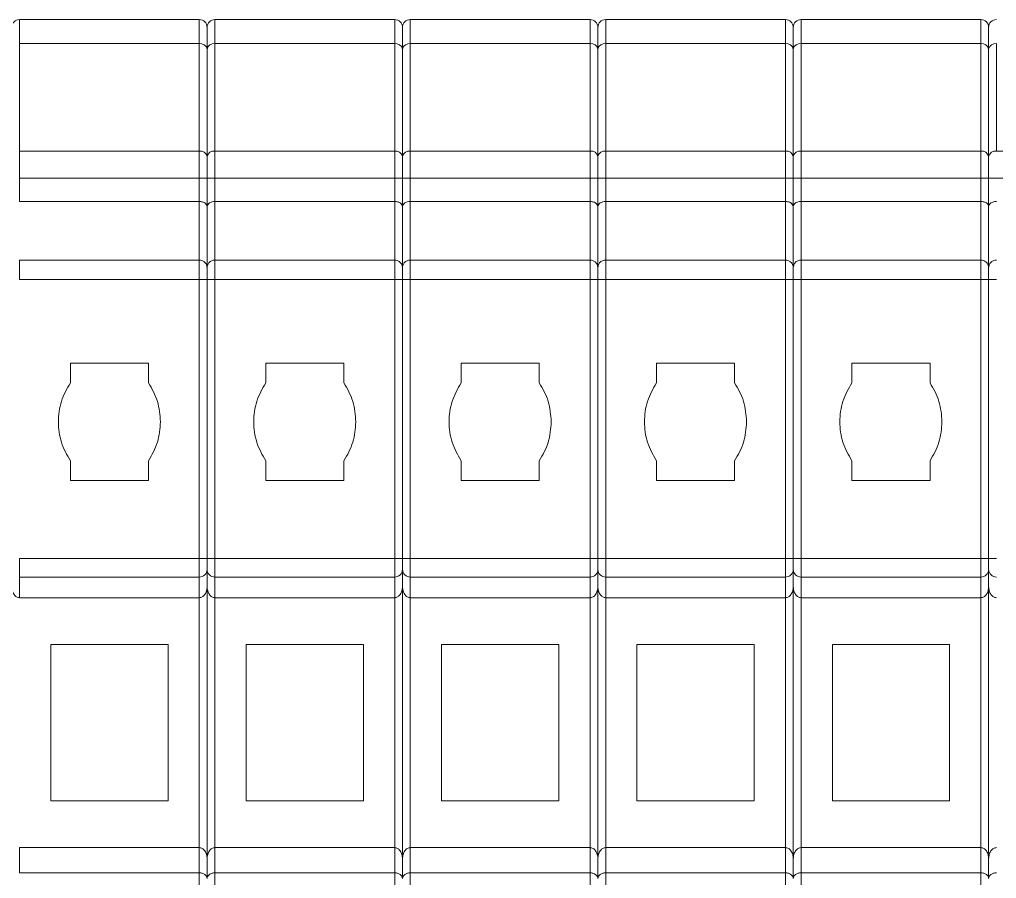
# Model space of a CAD drawing. Header units: millimetres. Extents: x 481 to 936, y 72 to 729.
# Drawn here: x 643.4 to 668.4, y 146.76 to 168.76 of the extents above; entities that cross this region are included whole.
import ezdxf

# ---------------------------------------------------------------- set-up
doc = ezdxf.new("R2010")
doc.units = ezdxf.units.MM

msp = doc.modelspace()

# ---------------------------------------------------------------- linework, layer by layer
at = {"color": 7, "linetype": 'Continuous', "lineweight": 15}
for p, q in [((643.399, 168.142), (643.399, 168.759)), ((643.399, 168.759), (647.999, 168.759)), ((647.999, 168.759), (647.999, 168.142)), ((648.399, 168.142), (648.399, 168.759)), ((648.399, 168.759), (652.999, 168.759)), ((652.999, 168.759), (652.999, 168.142)), ((653.399, 168.142), (653.399, 168.759)), ((653.399, 168.759), (657.999, 168.759)), ((657.999, 168.759), (657.999, 168.142)), ((658.399, 168.142), (658.399, 168.759)), ((658.399, 168.759), (662.999, 168.759)), ((662.999, 168.759), (662.999, 168.142)), ((663.399, 168.142), (663.399, 168.759)), ((663.399, 168.759), (667.999, 168.759)), ((667.999, 168.759), (667.999, 168.142)), ((643.399, 168.142), (643.399, 165.39)), ((647.999, 168.142), (643.399, 168.142)), ((647.999, 165.39), (647.999, 168.142)), ((648.199, 165.252), (648.199, 168.003)), ((648.399, 168.142), (648.399, 165.39)), ((652.999, 168.142), (648.399, 168.142)), ((652.999, 165.39), (652.999, 168.142)), ((653.199, 168.003), (653.199, 165.252)), ((653.399, 168.142), (653.399, 165.39)), ((657.999, 168.142), (653.399, 168.142)), ((657.999, 165.39), (657.999, 168.142)), ((658.199, 165.252), (658.199, 168.003)), ((658.399, 168.142), (658.399, 165.39)), ((662.999, 168.142), (658.399, 168.142)), ((662.999, 165.39), (662.999, 168.142)), ((663.199, 165.252), (663.199, 168.003)), ((663.399, 168.142), (663.399, 165.39)), ((667.999, 168.142), (663.399, 168.142)), ((667.999, 165.39), (667.999, 168.142)), ((668.199, 168.003), (668.199, 165.252)), ((668.399, 168.142), (668.399, 165.39)), ((643.399, 164.699), (643.399, 165.39)), ((643.399, 165.39), (647.999, 165.39)), ((647.999, 165.39), (647.999, 164.699)), ((648.399, 164.699), (648.399, 165.39)), ((648.399, 165.39), (652.999, 165.39)), ((652.999, 165.39), (652.999, 164.699)), ((653.399, 164.699), (653.399, 165.39)), ((653.399, 165.39), (657.999, 165.39)), ((657.999, 165.39), (657.999, 164.699)), ((658.399, 164.699), (658.399, 165.39)), ((658.399, 165.39), (662.999, 165.39)), ((662.999, 165.39), (662.999, 164.699)), ((663.399, 164.699), (663.399, 165.39)), ((663.399, 165.39), (667.999, 165.39)), ((667.999, 165.39), (667.999, 164.699)), ((668.399, 165.39), (672.999, 165.39)), ((643.399, 164.699), (643.399, 164.1)), ((647.999, 164.699), (643.399, 164.699)), ((647.999, 164.1), (647.999, 164.699)), ((647.999, 164.699), (648.199, 164.699)), ((648.199, 164.699), (648.399, 164.699)), ((648.199, 164.699), (648.199, 163.967)), ((648.399, 164.699), (648.399, 164.1)), ((652.999, 164.699), (648.399, 164.699)), ((652.999, 164.1), (652.999, 164.699)), ((652.999, 164.699), (653.199, 164.699)), ((653.199, 164.699), (653.199, 163.967)), ((653.199, 164.699), (653.399, 164.699)), ((653.399, 164.699), (653.399, 164.1)), ((657.999, 164.699), (653.399, 164.699)), ((657.999, 164.1), (657.999, 164.699)), ((657.999, 164.699), (658.199, 164.699)), ((658.199, 164.699), (658.399, 164.699)), ((658.199, 164.699), (658.199, 163.967)), ((658.399, 164.699), (658.399, 164.1)), ((662.999, 164.699), (658.399, 164.699)), ((662.999, 164.1), (662.999, 164.699)), ((662.999, 164.699), (663.199, 164.699)), ((663.199, 164.699), (663.399, 164.699)), ((663.199, 164.699), (663.199, 163.967)), ((663.399, 164.699), (663.399, 164.1)), ((667.999, 164.699), (663.399, 164.699)), ((667.999, 164.1), (667.999, 164.699)), ((667.999, 164.699), (668.199, 164.699)), ((668.199, 164.699), (668.199, 163.967)), ((668.199, 164.699), (668.399, 164.699)), ((672.999, 164.699), (668.399, 164.699)), ((643.399, 164.1), (647.999, 164.1)), ((648.399, 164.1), (652.999, 164.1)), ((653.399, 164.1), (657.999, 164.1)), ((658.399, 164.1), (662.999, 164.1)), ((663.399, 164.1), (667.999, 164.1)), ((648.199, 163.967), (648.199, 162.4)), ((648.199, 163.967), (648.199, 162.575)), ((653.199, 163.967), (653.199, 162.575)), ((653.199, 163.967), (653.199, 162.4)), ((658.199, 163.967), (658.199, 162.4)), ((658.199, 163.967), (658.199, 162.575)), ((663.199, 163.967), (663.199, 162.4)), ((663.199, 163.967), (663.199, 162.575)), ((668.199, 163.967), (668.199, 162.575)), ((668.199, 163.967), (668.199, 162.4)), ((647.999, 162.6), (643.399, 162.6)), ((643.399, 162.1), (643.399, 162.6)), ((647.999, 162.6), (647.999, 162.1)), ((652.999, 162.6), (648.399, 162.6)), ((648.399, 162.1), (648.399, 162.6)), ((652.999, 162.6), (652.999, 162.1)), ((657.999, 162.6), (653.399, 162.6)), ((653.399, 162.1), (653.399, 162.6)), ((657.999, 162.6), (657.999, 162.1)), ((662.999, 162.6), (658.399, 162.6)), ((658.399, 162.1), (658.399, 162.6)), ((662.999, 162.6), (662.999, 162.1)), ((667.999, 162.6), (663.399, 162.6)), ((663.399, 162.1), (663.399, 162.6)), ((667.999, 162.6), (667.999, 162.1)), ((647.999, 162.1), (643.399, 162.1)), ((647.999, 154.958), (647.999, 162.1)), ((647.999, 162.1), (648.199, 162.1)), ((648.199, 162.1), (648.399, 162.1)), ((648.199, 162.1), (648.199, 154.958)), ((648.399, 162.1), (648.399, 154.958)), ((652.999, 162.1), (648.399, 162.1)), ((652.999, 154.958), (652.999, 162.1)), ((652.999, 162.1), (653.199, 162.1)), ((653.199, 162.1), (653.199, 154.958)), ((653.199, 162.1), (653.399, 162.1)), ((653.399, 162.1), (653.399, 154.958)), ((657.999, 162.1), (653.399, 162.1)), ((657.999, 154.958), (657.999, 162.1)), ((657.999, 162.1), (658.199, 162.1)), ((658.199, 162.1), (658.399, 162.1)), ((658.199, 162.1), (658.199, 154.958)), ((658.399, 162.1), (658.399, 154.958)), ((662.999, 162.1), (658.399, 162.1)), ((662.999, 154.958), (662.999, 162.1)), ((662.999, 162.1), (663.199, 162.1)), ((663.199, 162.1), (663.399, 162.1)), ((663.199, 162.1), (663.199, 154.958)), ((663.399, 162.1), (663.399, 154.958)), ((667.999, 162.1), (663.399, 162.1)), ((667.999, 154.958), (667.999, 162.1)), ((667.999, 162.1), (668.199, 162.1)), ((668.199, 162.1), (668.199, 154.958)), ((668.199, 162.1), (668.399, 162.1)), ((644.699, 159.958), (646.699, 159.958)), ((644.699, 159.958), (644.699, 159.458)), ((646.699, 159.958), (646.699, 159.458)), ((649.699, 159.958), (651.699, 159.958)), ((649.699, 159.958), (649.699, 159.458)), ((651.699, 159.958), (651.699, 159.458)), ((654.699, 159.958), (656.699, 159.958)), ((654.699, 159.958), (654.699, 159.458)), ((656.699, 159.958), (656.699, 159.458)), ((659.699, 159.958), (661.699, 159.958)), ((659.699, 159.958), (659.699, 159.458)), ((661.699, 159.958), (661.699, 159.458)), ((664.699, 159.958), (666.699, 159.958)), ((664.699, 159.958), (664.699, 159.458)), ((666.699, 159.958), (666.699, 159.458)), ((644.699, 157.458), (644.699, 156.958)), ((646.699, 157.458), (646.699, 156.958)), ((649.699, 157.458), (649.699, 156.958)), ((651.699, 157.458), (651.699, 156.958)), ((654.699, 157.458), (654.699, 156.958)), ((656.699, 157.458), (656.699, 156.958)), ((659.699, 157.458), (659.699, 156.958)), ((661.699, 157.458), (661.699, 156.958)), ((664.699, 157.458), (664.699, 156.958)), ((666.699, 157.458), (666.699, 156.958)), ((646.699, 156.958), (644.699, 156.958)), ((651.699, 156.958), (649.699, 156.958)), ((656.699, 156.958), (654.699, 156.958)), ((661.699, 156.958), (659.699, 156.958)), ((666.699, 156.958), (664.699, 156.958)), ((643.399, 154.958), (647.999, 154.958)), ((643.399, 154.484), (643.399, 154.958)), ((647.999, 154.958), (647.999, 154.484)), ((648.199, 154.958), (647.999, 154.958)), ((648.399, 154.958), (648.199, 154.958)), ((648.399, 154.958), (652.999, 154.958)), ((648.399, 154.484), (648.399, 154.958)), ((652.999, 154.958), (652.999, 154.484)), ((653.199, 154.958), (652.999, 154.958)), ((653.399, 154.958), (653.199, 154.958)), ((653.399, 154.958), (657.999, 154.958)), ((653.399, 154.484), (653.399, 154.958)), ((657.999, 154.958), (657.999, 154.484)), ((658.199, 154.958), (657.999, 154.958)), ((658.399, 154.958), (658.199, 154.958)), ((658.399, 154.958), (662.999, 154.958)), ((658.399, 154.484), (658.399, 154.958)), ((662.999, 154.958), (662.999, 154.484)), ((663.199, 154.958), (662.999, 154.958)), ((663.399, 154.958), (663.199, 154.958)), ((663.399, 154.958), (667.999, 154.958)), ((663.399, 154.484), (663.399, 154.958)), ((667.999, 154.958), (667.999, 154.484)), ((668.199, 154.958), (667.999, 154.958)), ((668.399, 154.958), (668.199, 154.958)), ((648.199, 154.674), (648.199, 154.233)), ((653.199, 154.674), (653.199, 154.233)), ((658.199, 154.674), (658.199, 154.233)), ((663.199, 154.674), (663.199, 154.233)), ((668.199, 154.674), (668.199, 154.233)), ((647.999, 154.484), (643.399, 154.484)), ((643.399, 153.954), (643.399, 154.484)), ((647.999, 154.484), (647.999, 153.954)), ((652.999, 154.484), (648.399, 154.484)), ((648.399, 153.954), (648.399, 154.484)), ((652.999, 154.484), (652.999, 153.954)), ((657.999, 154.484), (653.399, 154.484)), ((653.399, 153.954), (653.399, 154.484)), ((657.999, 154.484), (657.999, 153.954)), ((662.999, 154.484), (658.399, 154.484)), ((658.399, 153.954), (658.399, 154.484)), ((662.999, 154.484), (662.999, 153.954)), ((667.999, 154.484), (663.399, 154.484)), ((663.399, 153.954), (663.399, 154.484)), ((667.999, 154.484), (667.999, 153.954)), ((648.199, 154.233), (648.199, 147.054)), ((653.199, 154.233), (653.199, 147.054)), ((658.199, 154.233), (658.199, 147.054)), ((663.199, 154.233), (663.199, 147.054)), ((668.199, 154.233), (668.199, 147.054)), ((643.399, 153.954), (647.999, 153.954)), ((648.399, 153.954), (652.999, 153.954)), ((653.399, 153.954), (657.999, 153.954)), ((658.399, 153.954), (662.999, 153.954)), ((663.399, 153.954), (667.999, 153.954)), ((644.199, 148.754), (644.199, 152.754)), ((644.199, 152.754), (647.199, 152.754)), ((647.199, 152.754), (647.199, 148.754)), ((649.199, 148.754), (649.199, 152.754)), ((649.199, 152.754), (652.199, 152.754)), ((652.199, 152.754), (652.199, 148.754)), ((654.199, 148.754), (654.199, 152.754)), ((654.199, 152.754), (657.199, 152.754)), ((657.199, 152.754), (657.199, 148.754)), ((659.199, 148.754), (659.199, 152.754)), ((659.199, 152.754), (662.199, 152.754)), ((662.199, 152.754), (662.199, 148.754)), ((664.199, 148.754), (664.199, 152.754)), ((664.199, 152.754), (667.199, 152.754)), ((667.199, 152.754), (667.199, 148.754)), ((647.199, 148.754), (644.199, 148.754)), ((652.199, 148.754), (649.199, 148.754)), ((657.199, 148.754), (654.199, 148.754)), ((662.199, 148.754), (659.199, 148.754)), ((667.199, 148.754), (664.199, 148.754)), ((643.399, 147.554), (643.399, 146.907)), ((647.999, 147.554), (643.399, 147.554)), ((647.999, 146.907), (647.999, 147.554)), ((648.399, 147.554), (648.399, 146.907)), ((652.999, 147.554), (648.399, 147.554)), ((652.999, 146.907), (652.999, 147.554)), ((653.399, 147.554), (653.399, 146.907)), ((657.999, 147.554), (653.399, 147.554)), ((657.999, 146.907), (657.999, 147.554)), ((658.399, 147.554), (658.399, 146.907)), ((662.999, 147.554), (658.399, 147.554)), ((662.999, 146.907), (662.999, 147.554)), ((663.399, 147.554), (663.399, 146.907)), ((667.999, 147.554), (663.399, 147.554)), ((667.999, 146.907), (667.999, 147.554)), ((648.199, 146.764), (648.199, 147.274)), ((648.199, 147.274), (648.199, 146.764)), ((653.199, 147.274), (653.199, 146.764)), ((653.199, 146.764), (653.199, 147.274)), ((658.199, 146.764), (658.199, 147.274)), ((658.199, 147.274), (658.199, 146.764)), ((663.199, 146.764), (663.199, 147.274)), ((663.199, 147.274), (663.199, 146.764)), ((668.199, 147.274), (668.199, 146.764)), ((668.199, 146.764), (668.199, 147.274)), ((647.999, 146.907), (643.399, 146.907)), ((647.999, 144.642), (647.999, 146.907)), ((648.399, 146.907), (648.399, 144.642)), ((652.999, 146.907), (648.399, 146.907)), ((652.999, 144.642), (652.999, 146.907)), ((653.399, 146.907), (653.399, 144.642)), ((657.999, 146.907), (653.399, 146.907)), ((657.999, 144.642), (657.999, 146.907)), ((658.399, 146.907), (658.399, 144.642)), ((662.999, 146.907), (658.399, 146.907)), ((662.999, 144.642), (662.999, 146.907)), ((663.399, 146.907), (663.399, 144.642)), ((667.999, 146.907), (663.399, 146.907)), ((667.999, 144.642), (667.999, 146.907))]:
    msp.add_line(p, q, dxfattribs=at)
at = {"color": 8, "linetype": 'Continuous', "lineweight": 15}
for p, q in [((647.999, 162.6), (647.999, 164.1)), ((648.399, 164.1), (648.399, 162.6)), ((652.999, 162.6), (652.999, 164.1)), ((653.399, 164.1), (653.399, 162.6)), ((657.999, 162.6), (657.999, 164.1)), ((658.399, 164.1), (658.399, 162.6)), ((662.999, 162.6), (662.999, 164.1)), ((663.399, 164.1), (663.399, 162.6)), ((667.999, 162.6), (667.999, 164.1)), ((647.999, 147.554), (647.999, 153.954)), ((648.399, 153.954), (648.399, 147.554)), ((652.999, 147.554), (652.999, 153.954)), ((653.399, 153.954), (653.399, 147.554)), ((657.999, 147.554), (657.999, 153.954)), ((658.399, 153.954), (658.399, 147.554)), ((662.999, 147.554), (662.999, 153.954)), ((663.399, 153.954), (663.399, 147.554)), ((667.999, 147.554), (667.999, 153.954))]:
    msp.add_line(p, q, dxfattribs=at)
at = {"color": 7, "linetype": 'Continuous', "lineweight": 15}
for centre, radius, start, end in [((643.399, 168.559), 0.2, 90, 180), ((647.999, 168.559), 0.2, 360, 90), ((648.399, 168.559), 0.2, 90, 180), ((652.999, 168.559), 0.2, 360, 90), ((653.399, 168.559), 0.2, 90, 180), ((657.999, 168.559), 0.2, 360, 90), ((658.399, 168.559), 0.2, 90, 180), ((662.999, 168.559), 0.2, 360, 90), ((663.399, 168.559), 0.2, 90, 180), ((667.999, 168.559), 0.2, 360, 90), ((668.399, 168.559), 0.2, 90, 180), ((648.025, 167.966), 0.178, 12.2565, 98.4379), ((648.373, 167.966), 0.178, 81.5621, 167.7435), ((653.025, 167.966), 0.178, 12.2565, 98.4379), ((653.373, 167.966), 0.178, 81.5621, 167.7435), ((658.025, 167.966), 0.178, 12.2565, 98.4379), ((658.373, 167.966), 0.178, 81.5621, 167.7435), ((663.025, 167.966), 0.178, 12.2565, 98.4379), ((663.373, 167.966), 0.178, 81.5621, 167.7435), ((668.025, 167.966), 0.178, 12.2565, 98.4379), ((668.373, 167.966), 0.178, 81.5621, 167.7435), ((648.025, 165.214), 0.178, 12.2565, 98.4379), ((648.373, 165.214), 0.178, 81.5621, 167.7435), ((653.025, 165.214), 0.178, 12.2565, 98.4379), ((653.373, 165.214), 0.178, 81.5621, 167.7435), ((658.025, 165.214), 0.178, 12.2565, 98.4379), ((658.373, 165.214), 0.178, 81.5621, 167.7435), ((663.025, 165.214), 0.178, 12.2565, 98.4379), ((663.373, 165.214), 0.178, 81.5621, 167.7435), ((668.025, 165.214), 0.178, 12.2565, 98.4379), ((668.373, 165.214), 0.178, 81.5621, 167.7435), ((648.004, 154.679), 0.195, 268.4642, 358.3771), ((648.394, 154.679), 0.195, 181.6229, 271.5358), ((653.004, 154.679), 0.195, 268.4642, 358.3771), ((653.394, 154.679), 0.195, 181.6229, 271.5358), ((658.004, 154.679), 0.195, 268.4642, 358.3771), ((658.394, 154.679), 0.195, 181.6229, 271.5358), ((663.004, 154.679), 0.195, 268.4642, 358.3771), ((663.394, 154.679), 0.195, 181.6229, 271.5358), ((668.004, 154.679), 0.195, 268.4642, 358.3771), ((668.394, 154.679), 0.195, 181.6229, 271.5358)]:
    msp.add_arc(centre, radius, start, end, dxfattribs=at)
for centre in [(648.399, 163.967), (653.399, 163.967), (658.399, 163.967), (663.399, 163.967), (668.399, 163.967)]:
    msp.add_ellipse(centre, major_axis=(0.2, 0), ratio=0.666667, start_param=1.570796, end_param=3.141593, dxfattribs=at)
for points, knots in [([(648.199, 168.559), (648.199, 168.552), (648.199, 168.538), (648.199, 168.424), (648.199, 168.251), (648.199, 168.085), (648.199, 168.003)], [0, 0, 0, 0, 0.247435, 0.5, 0.752565, 1, 1, 1, 1]), ([(648.199, 168.559), (648.199, 168.552), (648.199, 168.538), (648.199, 168.424), (648.199, 168.251), (648.199, 168.085), (648.199, 168.003)], [0, 0, 0, 0, 0.247435, 0.5, 0.752565, 1, 1, 1, 1]), ([(653.199, 168.559), (653.199, 168.552), (653.199, 168.538), (653.199, 168.424), (653.199, 168.251), (653.199, 168.085), (653.199, 168.003)], [0, 0, 0, 0, 0.247435, 0.5, 0.752565, 1, 1, 1, 1]), ([(653.199, 168.559), (653.199, 168.552), (653.199, 168.538), (653.199, 168.424), (653.199, 168.251), (653.199, 168.085), (653.199, 168.003)], [0, 0, 0, 0, 0.247435, 0.5, 0.752565, 1, 1, 1, 1]), ([(658.199, 168.559), (658.199, 168.552), (658.199, 168.538), (658.199, 168.424), (658.199, 168.251), (658.199, 168.085), (658.199, 168.003)], [0, 0, 0, 0, 0.247435, 0.5, 0.752565, 1, 1, 1, 1]), ([(658.199, 168.559), (658.199, 168.552), (658.199, 168.538), (658.199, 168.424), (658.199, 168.251), (658.199, 168.085), (658.199, 168.003)], [0, 0, 0, 0, 0.247435, 0.5, 0.752565, 1, 1, 1, 1]), ([(663.199, 168.559), (663.199, 168.552), (663.199, 168.538), (663.199, 168.424), (663.199, 168.251), (663.199, 168.085), (663.199, 168.003)], [0, 0, 0, 0, 0.247435, 0.5, 0.752565, 1, 1, 1, 1]), ([(663.199, 168.559), (663.199, 168.552), (663.199, 168.538), (663.199, 168.424), (663.199, 168.251), (663.199, 168.085), (663.199, 168.003)], [0, 0, 0, 0, 0.247435, 0.5, 0.752565, 1, 1, 1, 1]), ([(668.199, 168.559), (668.199, 168.552), (668.199, 168.538), (668.199, 168.424), (668.199, 168.251), (668.199, 168.085), (668.199, 168.003)], [0, 0, 0, 0, 0.247435, 0.5, 0.752565, 1, 1, 1, 1]), ([(668.199, 168.559), (668.199, 168.552), (668.199, 168.538), (668.199, 168.424), (668.199, 168.251), (668.199, 168.085), (668.199, 168.003)], [0, 0, 0, 0, 0.247435, 0.5, 0.752565, 1, 1, 1, 1]), ([(648.199, 163.967), (648.196, 163.984), (648.19, 164.018), (648.152, 164.056), (648.11, 164.079), (648.075, 164.091), (648.037, 164.099), (648.012, 164.1), (647.999, 164.1)], [0, 0, 0, 0, 0.269966, 0.52831, 0.658152, 0.776861, 0.889617, 1, 1, 1, 1]), ([(653.199, 163.967), (653.196, 163.984), (653.19, 164.018), (653.152, 164.056), (653.11, 164.079), (653.075, 164.091), (653.037, 164.099), (653.012, 164.1), (652.999, 164.1)], [0, 0, 0, 0, 0.269966, 0.52831, 0.658152, 0.776861, 0.889617, 1, 1, 1, 1]), ([(658.199, 163.967), (658.196, 163.984), (658.19, 164.018), (658.152, 164.056), (658.11, 164.079), (658.075, 164.091), (658.037, 164.099), (658.012, 164.1), (657.999, 164.1)], [0, 0, 0, 0, 0.269966, 0.52831, 0.658152, 0.776861, 0.889617, 1, 1, 1, 1]), ([(663.199, 163.967), (663.196, 163.984), (663.19, 164.018), (663.152, 164.056), (663.11, 164.079), (663.075, 164.091), (663.037, 164.099), (663.012, 164.1), (662.999, 164.1)], [0, 0, 0, 0, 0.269966, 0.52831, 0.658152, 0.776861, 0.889617, 1, 1, 1, 1]), ([(668.199, 163.967), (668.196, 163.984), (668.19, 164.018), (668.152, 164.056), (668.11, 164.079), (668.075, 164.091), (668.037, 164.099), (668.012, 164.1), (667.999, 164.1)], [0, 0, 0, 0, 0.269966, 0.52831, 0.658152, 0.776861, 0.889617, 1, 1, 1, 1]), ([(648.199, 162.4), (648.195, 162.428), (648.188, 162.487), (648.134, 162.554), (648.067, 162.594), (648.021, 162.598), (647.999, 162.6)], [0, 0, 0, 0, 0.270261, 0.562429, 0.789736, 1, 1, 1, 1]), ([(648.399, 162.6), (648.37, 162.597), (648.311, 162.589), (648.244, 162.535), (648.205, 162.468), (648.201, 162.422), (648.199, 162.4)], [0, 0, 0, 0, 0.2702613, 0.5624294, 0.7897364, 1, 1, 1, 1]), ([(653.199, 162.4), (653.195, 162.428), (653.188, 162.487), (653.134, 162.554), (653.067, 162.594), (653.021, 162.598), (652.999, 162.6)], [0, 0, 0, 0, 0.270261, 0.562429, 0.789736, 1, 1, 1, 1]), ([(653.399, 162.6), (653.37, 162.597), (653.311, 162.589), (653.244, 162.535), (653.205, 162.468), (653.201, 162.422), (653.199, 162.4)], [0, 0, 0, 0, 0.2702613, 0.5624294, 0.7897364, 1, 1, 1, 1]), ([(658.199, 162.4), (658.195, 162.428), (658.188, 162.487), (658.134, 162.554), (658.067, 162.594), (658.021, 162.598), (657.999, 162.6)], [0, 0, 0, 0, 0.270261, 0.562429, 0.789736, 1, 1, 1, 1]), ([(658.399, 162.6), (658.37, 162.597), (658.311, 162.589), (658.244, 162.535), (658.205, 162.468), (658.201, 162.422), (658.199, 162.4)], [0, 0, 0, 0, 0.270261, 0.562429, 0.789736, 1, 1, 1, 1]), ([(663.199, 162.4), (663.195, 162.428), (663.188, 162.487), (663.134, 162.554), (663.067, 162.594), (663.021, 162.598), (662.999, 162.6)], [0, 0, 0, 0, 0.270261, 0.562429, 0.789736, 1, 1, 1, 1]), ([(663.399, 162.6), (663.37, 162.597), (663.311, 162.589), (663.244, 162.535), (663.205, 162.468), (663.201, 162.422), (663.199, 162.4)], [0, 0, 0, 0, 0.270261, 0.562429, 0.789736, 1, 1, 1, 1]), ([(668.199, 162.4), (668.195, 162.428), (668.188, 162.487), (668.134, 162.554), (668.067, 162.594), (668.021, 162.598), (667.999, 162.6)], [0, 0, 0, 0, 0.270261, 0.562429, 0.789736, 1, 1, 1, 1]), ([(668.399, 162.6), (668.37, 162.597), (668.311, 162.589), (668.244, 162.535), (668.205, 162.468), (668.201, 162.422), (668.199, 162.4)], [0, 0, 0, 0, 0.270261, 0.562429, 0.789736, 1, 1, 1, 1]), ([(648.199, 162.4), (648.199, 162.396), (648.199, 162.39), (648.199, 162.352), (648.199, 162.313), (648.199, 162.266), (648.199, 162.196), (648.199, 162.138), (648.199, 162.1)], [0, 0, 0, 0, 0.2394436, 0.3712234, 0.5000014, 0.6317798, 0.7605564, 1, 1, 1, 1]), ([(648.199, 162.4), (648.199, 162.396), (648.199, 162.39), (648.199, 162.353), (648.199, 162.314), (648.199, 162.266), (648.199, 162.196), (648.199, 162.138), (648.199, 162.1)], [0, 0, 0, 0, 0.239444, 0.36822, 0.499999, 0.628777, 0.760556, 1, 1, 1, 1]), ([(653.199, 162.4), (653.199, 162.396), (653.199, 162.39), (653.199, 162.353), (653.199, 162.314), (653.199, 162.266), (653.199, 162.196), (653.199, 162.138), (653.199, 162.1)], [0, 0, 0, 0, 0.239444, 0.36822, 0.499999, 0.628777, 0.760556, 1, 1, 1, 1]), ([(653.199, 162.4), (653.199, 162.396), (653.199, 162.39), (653.199, 162.352), (653.199, 162.313), (653.199, 162.266), (653.199, 162.196), (653.199, 162.138), (653.199, 162.1)], [0, 0, 0, 0, 0.2394436, 0.3712234, 0.5000014, 0.6317798, 0.7605564, 1, 1, 1, 1]), ([(658.199, 162.4), (658.199, 162.396), (658.199, 162.39), (658.199, 162.352), (658.199, 162.313), (658.199, 162.266), (658.199, 162.196), (658.199, 162.138), (658.199, 162.1)], [0, 0, 0, 0, 0.2394436, 0.3712234, 0.5000014, 0.6317798, 0.7605564, 1, 1, 1, 1]), ([(658.199, 162.4), (658.199, 162.396), (658.199, 162.39), (658.199, 162.353), (658.199, 162.314), (658.199, 162.266), (658.199, 162.196), (658.199, 162.138), (658.199, 162.1)], [0, 0, 0, 0, 0.239444, 0.36822, 0.499999, 0.628777, 0.760556, 1, 1, 1, 1]), ([(663.199, 162.4), (663.199, 162.396), (663.199, 162.39), (663.199, 162.352), (663.199, 162.313), (663.199, 162.266), (663.199, 162.196), (663.199, 162.138), (663.199, 162.1)], [0, 0, 0, 0, 0.2394436, 0.3712234, 0.5000014, 0.6317798, 0.7605564, 1, 1, 1, 1]), ([(663.199, 162.4), (663.199, 162.396), (663.199, 162.39), (663.199, 162.353), (663.199, 162.314), (663.199, 162.266), (663.199, 162.196), (663.199, 162.138), (663.199, 162.1)], [0, 0, 0, 0, 0.239444, 0.36822, 0.499999, 0.628777, 0.760556, 1, 1, 1, 1]), ([(668.199, 162.4), (668.199, 162.396), (668.199, 162.39), (668.199, 162.353), (668.199, 162.314), (668.199, 162.266), (668.199, 162.196), (668.199, 162.138), (668.199, 162.1)], [0, 0, 0, 0, 0.239444, 0.36822, 0.499999, 0.628777, 0.760556, 1, 1, 1, 1]), ([(668.199, 162.4), (668.199, 162.396), (668.199, 162.39), (668.199, 162.352), (668.199, 162.313), (668.199, 162.266), (668.199, 162.196), (668.199, 162.138), (668.199, 162.1)], [0, 0, 0, 0, 0.2394436, 0.3712234, 0.5000014, 0.6317798, 0.7605564, 1, 1, 1, 1]), ([(648.199, 154.958), (648.199, 154.927), (648.199, 154.865), (648.199, 154.781), (648.199, 154.712), (648.199, 154.686), (648.199, 154.674)], [0, 0, 0, 0, 0.243858, 0.499956, 0.749344, 1, 1, 1, 1]), ([(648.199, 154.958), (648.199, 154.926), (648.199, 154.864), (648.199, 154.78), (648.199, 154.711), (648.199, 154.686), (648.199, 154.674)], [0, 0, 0, 0, 0.2506562, 0.5000436, 0.7561421, 1, 1, 1, 1]), ([(653.199, 154.958), (653.199, 154.926), (653.199, 154.864), (653.199, 154.78), (653.199, 154.711), (653.199, 154.686), (653.199, 154.674)], [0, 0, 0, 0, 0.2506562, 0.5000436, 0.7561421, 1, 1, 1, 1]), ([(653.199, 154.958), (653.199, 154.927), (653.199, 154.865), (653.199, 154.781), (653.199, 154.712), (653.199, 154.686), (653.199, 154.674)], [0, 0, 0, 0, 0.243858, 0.499956, 0.749344, 1, 1, 1, 1]), ([(658.199, 154.958), (658.199, 154.927), (658.199, 154.865), (658.199, 154.781), (658.199, 154.712), (658.199, 154.686), (658.199, 154.674)], [0, 0, 0, 0, 0.243858, 0.499956, 0.749344, 1, 1, 1, 1]), ([(658.199, 154.958), (658.199, 154.926), (658.199, 154.864), (658.199, 154.78), (658.199, 154.711), (658.199, 154.686), (658.199, 154.674)], [0, 0, 0, 0, 0.2506562, 0.5000436, 0.7561421, 1, 1, 1, 1]), ([(663.199, 154.958), (663.199, 154.927), (663.199, 154.865), (663.199, 154.781), (663.199, 154.712), (663.199, 154.686), (663.199, 154.674)], [0, 0, 0, 0, 0.243858, 0.499956, 0.749344, 1, 1, 1, 1]), ([(663.199, 154.958), (663.199, 154.926), (663.199, 154.864), (663.199, 154.78), (663.199, 154.711), (663.199, 154.686), (663.199, 154.674)], [0, 0, 0, 0, 0.2506562, 0.5000436, 0.7561421, 1, 1, 1, 1]), ([(668.199, 154.958), (668.199, 154.926), (668.199, 154.864), (668.199, 154.78), (668.199, 154.711), (668.199, 154.686), (668.199, 154.674)], [0, 0, 0, 0, 0.2506562, 0.5000436, 0.7561421, 1, 1, 1, 1]), ([(668.199, 154.958), (668.199, 154.927), (668.199, 154.865), (668.199, 154.781), (668.199, 154.712), (668.199, 154.686), (668.199, 154.674)], [0, 0, 0, 0, 0.243858, 0.499956, 0.749344, 1, 1, 1, 1]), ([(643.199, 154.233), (643.202, 154.197), (643.207, 154.129), (643.244, 154.05), (643.285, 154.001), (643.32, 153.974), (643.358, 153.957), (643.386, 153.955), (643.399, 153.954)], [0, 0, 0, 0, 0.305625, 0.581764, 0.70514, 0.811052, 0.909254, 1, 1, 1, 1]), ([(647.999, 153.954), (648.012, 153.955), (648.039, 153.957), (648.077, 153.974), (648.112, 154.001), (648.154, 154.05), (648.191, 154.129), (648.196, 154.197), (648.199, 154.233)], [0, 0, 0, 0, 0.09071, 0.188948, 0.294816, 0.418236, 0.694375, 1, 1, 1, 1]), ([(648.199, 154.233), (648.202, 154.197), (648.207, 154.129), (648.244, 154.05), (648.285, 154.001), (648.32, 153.974), (648.358, 153.957), (648.386, 153.955), (648.399, 153.954)], [0, 0, 0, 0, 0.305625, 0.581764, 0.70514, 0.811052, 0.909254, 1, 1, 1, 1]), ([(652.999, 153.954), (653.012, 153.955), (653.039, 153.957), (653.077, 153.974), (653.112, 154.001), (653.154, 154.05), (653.191, 154.129), (653.196, 154.197), (653.199, 154.233)], [0, 0, 0, 0, 0.09071, 0.188948, 0.294816, 0.418236, 0.694375, 1, 1, 1, 1]), ([(653.199, 154.233), (653.202, 154.197), (653.207, 154.129), (653.244, 154.05), (653.285, 154.001), (653.32, 153.974), (653.358, 153.957), (653.386, 153.955), (653.399, 153.954)], [0, 0, 0, 0, 0.305625, 0.581764, 0.70514, 0.811052, 0.909254, 1, 1, 1, 1]), ([(657.999, 153.954), (658.012, 153.955), (658.039, 153.957), (658.077, 153.974), (658.112, 154.001), (658.154, 154.05), (658.191, 154.129), (658.196, 154.197), (658.199, 154.233)], [0, 0, 0, 0, 0.0907097, 0.1889482, 0.2948162, 0.4182356, 0.6943746, 1, 1, 1, 1]), ([(658.199, 154.233), (658.202, 154.197), (658.207, 154.129), (658.244, 154.05), (658.285, 154.001), (658.32, 153.974), (658.358, 153.957), (658.386, 153.955), (658.399, 153.954)], [0, 0, 0, 0, 0.305625, 0.581764, 0.70514, 0.811052, 0.909254, 1, 1, 1, 1]), ([(662.999, 153.954), (663.012, 153.955), (663.039, 153.957), (663.077, 153.974), (663.112, 154.001), (663.154, 154.05), (663.191, 154.129), (663.196, 154.197), (663.199, 154.233)], [0, 0, 0, 0, 0.0907097, 0.1889482, 0.2948162, 0.4182356, 0.6943746, 1, 1, 1, 1]), ([(663.199, 154.233), (663.202, 154.197), (663.207, 154.129), (663.244, 154.05), (663.285, 154.001), (663.32, 153.974), (663.358, 153.957), (663.386, 153.955), (663.399, 153.954)], [0, 0, 0, 0, 0.305625, 0.581764, 0.70514, 0.811052, 0.909254, 1, 1, 1, 1]), ([(667.999, 153.954), (668.012, 153.955), (668.039, 153.957), (668.077, 153.974), (668.112, 154.001), (668.154, 154.05), (668.191, 154.129), (668.196, 154.197), (668.199, 154.233)], [0, 0, 0, 0, 0.0907097, 0.1889482, 0.2948162, 0.4182356, 0.6943746, 1, 1, 1, 1]), ([(668.199, 154.233), (668.202, 154.197), (668.207, 154.129), (668.244, 154.05), (668.285, 154.001), (668.32, 153.974), (668.358, 153.957), (668.386, 153.955), (668.399, 153.954)], [0, 0, 0, 0, 0.305625, 0.581764, 0.70514, 0.811052, 0.909254, 1, 1, 1, 1]), ([(647.999, 147.554), (648.012, 147.553), (648.039, 147.55), (648.077, 147.533), (648.112, 147.507), (648.154, 147.458), (648.191, 147.378), (648.196, 147.31), (648.199, 147.274)], [0, 0, 0, 0, 0.090729, 0.188947, 0.294815, 0.418235, 0.694374, 1, 1, 1, 1]), ([(648.199, 147.274), (648.202, 147.31), (648.207, 147.378), (648.244, 147.458), (648.285, 147.507), (648.32, 147.533), (648.358, 147.55), (648.386, 147.553), (648.399, 147.554)], [0, 0, 0, 0, 0.305625, 0.581764, 0.70514, 0.811052, 0.909254, 1, 1, 1, 1]), ([(652.999, 147.554), (653.012, 147.553), (653.039, 147.55), (653.077, 147.533), (653.112, 147.507), (653.154, 147.458), (653.191, 147.378), (653.196, 147.31), (653.199, 147.274)], [0, 0, 0, 0, 0.090729, 0.188947, 0.294815, 0.418235, 0.694374, 1, 1, 1, 1]), ([(653.199, 147.274), (653.202, 147.31), (653.207, 147.378), (653.244, 147.458), (653.285, 147.507), (653.32, 147.533), (653.358, 147.55), (653.386, 147.553), (653.399, 147.554)], [0, 0, 0, 0, 0.305625, 0.581764, 0.70514, 0.811052, 0.909254, 1, 1, 1, 1]), ([(657.999, 147.554), (658.012, 147.553), (658.039, 147.55), (658.077, 147.533), (658.112, 147.507), (658.154, 147.458), (658.191, 147.378), (658.196, 147.31), (658.199, 147.274)], [0, 0, 0, 0, 0.090729, 0.188947, 0.294815, 0.418235, 0.694374, 1, 1, 1, 1]), ([(658.199, 147.274), (658.202, 147.31), (658.207, 147.378), (658.244, 147.458), (658.285, 147.507), (658.32, 147.533), (658.358, 147.55), (658.386, 147.553), (658.399, 147.554)], [0, 0, 0, 0, 0.305625, 0.581764, 0.70514, 0.811052, 0.909254, 1, 1, 1, 1]), ([(662.999, 147.554), (663.012, 147.553), (663.039, 147.55), (663.077, 147.533), (663.112, 147.507), (663.154, 147.458), (663.191, 147.378), (663.196, 147.31), (663.199, 147.274)], [0, 0, 0, 0, 0.090729, 0.188947, 0.294815, 0.418235, 0.694374, 1, 1, 1, 1]), ([(663.199, 147.274), (663.202, 147.31), (663.207, 147.378), (663.244, 147.458), (663.285, 147.507), (663.32, 147.533), (663.358, 147.55), (663.386, 147.553), (663.399, 147.554)], [0, 0, 0, 0, 0.305625, 0.581764, 0.70514, 0.811052, 0.909254, 1, 1, 1, 1]), ([(667.999, 147.554), (668.012, 147.553), (668.039, 147.55), (668.077, 147.533), (668.112, 147.507), (668.154, 147.458), (668.191, 147.378), (668.196, 147.31), (668.199, 147.274)], [0, 0, 0, 0, 0.090729, 0.188947, 0.294815, 0.418235, 0.694374, 1, 1, 1, 1]), ([(668.199, 147.274), (668.202, 147.31), (668.207, 147.378), (668.244, 147.458), (668.285, 147.507), (668.32, 147.533), (668.358, 147.55), (668.386, 147.553), (668.399, 147.554)], [0, 0, 0, 0, 0.305625, 0.581764, 0.70514, 0.811052, 0.909254, 1, 1, 1, 1]), ([(648.199, 146.764), (648.196, 146.783), (648.19, 146.819), (648.152, 146.86), (648.11, 146.884), (648.075, 146.897), (648.037, 146.906), (648.011, 146.907), (647.999, 146.907)], [0, 0, 0, 0, 0.272463, 0.531981, 0.659838, 0.779434, 0.892238, 1, 1, 1, 1]), ([(648.399, 146.907), (648.386, 146.907), (648.36, 146.906), (648.323, 146.897), (648.287, 146.884), (648.246, 146.86), (648.207, 146.819), (648.202, 146.783), (648.199, 146.764)], [0, 0, 0, 0, 0.107749, 0.220549, 0.340149, 0.468019, 0.727537, 1, 1, 1, 1]), ([(653.199, 146.764), (653.196, 146.783), (653.19, 146.819), (653.152, 146.86), (653.11, 146.884), (653.075, 146.897), (653.037, 146.906), (653.011, 146.907), (652.999, 146.907)], [0, 0, 0, 0, 0.272463, 0.531981, 0.659838, 0.779434, 0.892238, 1, 1, 1, 1]), ([(653.399, 146.907), (653.386, 146.907), (653.36, 146.906), (653.323, 146.897), (653.287, 146.884), (653.246, 146.86), (653.207, 146.819), (653.202, 146.783), (653.199, 146.764)], [0, 0, 0, 0, 0.107749, 0.220549, 0.340149, 0.468019, 0.727537, 1, 1, 1, 1]), ([(658.199, 146.764), (658.196, 146.783), (658.19, 146.819), (658.152, 146.86), (658.11, 146.884), (658.075, 146.897), (658.037, 146.906), (658.011, 146.907), (657.999, 146.907)], [0, 0, 0, 0, 0.272463, 0.531981, 0.659838, 0.779434, 0.892238, 1, 1, 1, 1]), ([(658.399, 146.907), (658.386, 146.907), (658.36, 146.906), (658.323, 146.897), (658.287, 146.884), (658.246, 146.86), (658.207, 146.819), (658.202, 146.783), (658.199, 146.764)], [0, 0, 0, 0, 0.107749, 0.220549, 0.340149, 0.468019, 0.727537, 1, 1, 1, 1]), ([(663.199, 146.764), (663.196, 146.783), (663.19, 146.819), (663.152, 146.86), (663.11, 146.884), (663.075, 146.897), (663.037, 146.906), (663.011, 146.907), (662.999, 146.907)], [0, 0, 0, 0, 0.272463, 0.531981, 0.659838, 0.779434, 0.892238, 1, 1, 1, 1]), ([(663.399, 146.907), (663.386, 146.907), (663.36, 146.906), (663.323, 146.897), (663.287, 146.884), (663.246, 146.86), (663.207, 146.819), (663.202, 146.783), (663.199, 146.764)], [0, 0, 0, 0, 0.107749, 0.220549, 0.340149, 0.468019, 0.727537, 1, 1, 1, 1]), ([(668.199, 146.764), (668.196, 146.783), (668.19, 146.819), (668.152, 146.86), (668.11, 146.884), (668.075, 146.897), (668.037, 146.906), (668.011, 146.907), (667.999, 146.907)], [0, 0, 0, 0, 0.272463, 0.531981, 0.659838, 0.779434, 0.892238, 1, 1, 1, 1]), ([(668.399, 146.907), (668.386, 146.907), (668.36, 146.906), (668.323, 146.897), (668.287, 146.884), (668.246, 146.86), (668.207, 146.819), (668.202, 146.783), (668.199, 146.764)], [0, 0, 0, 0, 0.107749, 0.220549, 0.340149, 0.468019, 0.727537, 1, 1, 1, 1])]:
    msp.add_open_spline(points, degree=3, knots=knots, dxfattribs=at)
for points in [[(648.199, 165.252), (648.199, 165.17), (648.199, 165.007), (648.199, 164.802), (648.199, 164.699)], [(648.199, 164.699), (648.199, 164.802), (648.199, 165.007), (648.199, 165.17), (648.199, 165.252)], [(653.199, 164.699), (653.199, 164.802), (653.199, 165.007), (653.199, 165.17), (653.199, 165.252)], [(653.199, 165.252), (653.199, 165.17), (653.199, 165.007), (653.199, 164.802), (653.199, 164.699)], [(658.199, 165.252), (658.199, 165.17), (658.199, 165.007), (658.199, 164.802), (658.199, 164.699)], [(658.199, 164.699), (658.199, 164.802), (658.199, 165.007), (658.199, 165.17), (658.199, 165.252)], [(663.199, 165.252), (663.199, 165.17), (663.199, 165.007), (663.199, 164.802), (663.199, 164.699)], [(663.199, 164.699), (663.199, 164.802), (663.199, 165.007), (663.199, 165.17), (663.199, 165.252)], [(668.199, 164.699), (668.199, 164.802), (668.199, 165.007), (668.199, 165.17), (668.199, 165.252)], [(668.199, 165.252), (668.199, 165.17), (668.199, 165.007), (668.199, 164.802), (668.199, 164.699)], [(644.699, 157.458), (644.612, 157.613), (644.439, 157.923), (644.369, 158.458), (644.439, 158.992), (644.612, 159.302), (644.699, 159.458)], [(647.005, 158.458), (646.992, 158.636), (646.964, 158.992), (646.787, 159.302), (646.699, 159.458)], [(649.699, 157.458), (649.612, 157.613), (649.439, 157.923), (649.369, 158.458), (649.439, 158.992), (649.612, 159.302), (649.699, 159.458)], [(652.005, 158.458), (651.992, 158.636), (651.964, 158.992), (651.787, 159.302), (651.699, 159.458)], [(654.699, 157.458), (654.612, 157.613), (654.439, 157.923), (654.369, 158.458), (654.439, 158.992), (654.612, 159.302), (654.699, 159.458)], [(657.005, 158.458), (656.992, 158.636), (656.964, 158.992), (656.787, 159.302), (656.699, 159.458)], [(659.699, 157.458), (659.612, 157.613), (659.439, 157.923), (659.369, 158.458), (659.439, 158.992), (659.612, 159.302), (659.699, 159.458)], [(662.005, 158.458), (661.992, 158.636), (661.964, 158.992), (661.787, 159.302), (661.699, 159.458)], [(664.699, 157.458), (664.612, 157.613), (664.439, 157.923), (664.369, 158.458), (664.439, 158.992), (664.612, 159.302), (664.699, 159.458)], [(667.005, 158.458), (666.992, 158.636), (666.964, 158.992), (666.787, 159.302), (666.699, 159.458)], [(646.699, 157.458), (646.787, 157.613), (646.964, 157.923), (646.992, 158.28), (647.005, 158.458)], [(651.699, 157.458), (651.787, 157.613), (651.964, 157.923), (651.992, 158.28), (652.005, 158.458)], [(656.699, 157.458), (656.787, 157.613), (656.964, 157.923), (656.992, 158.28), (657.005, 158.458)], [(661.699, 157.458), (661.787, 157.613), (661.964, 157.923), (661.992, 158.28), (662.005, 158.458)], [(666.699, 157.458), (666.787, 157.613), (666.964, 157.923), (666.992, 158.28), (667.005, 158.458)]]:
    msp.add_open_spline(points, degree=3, dxfattribs=at)

doc.saveas('drawing.dxf')
